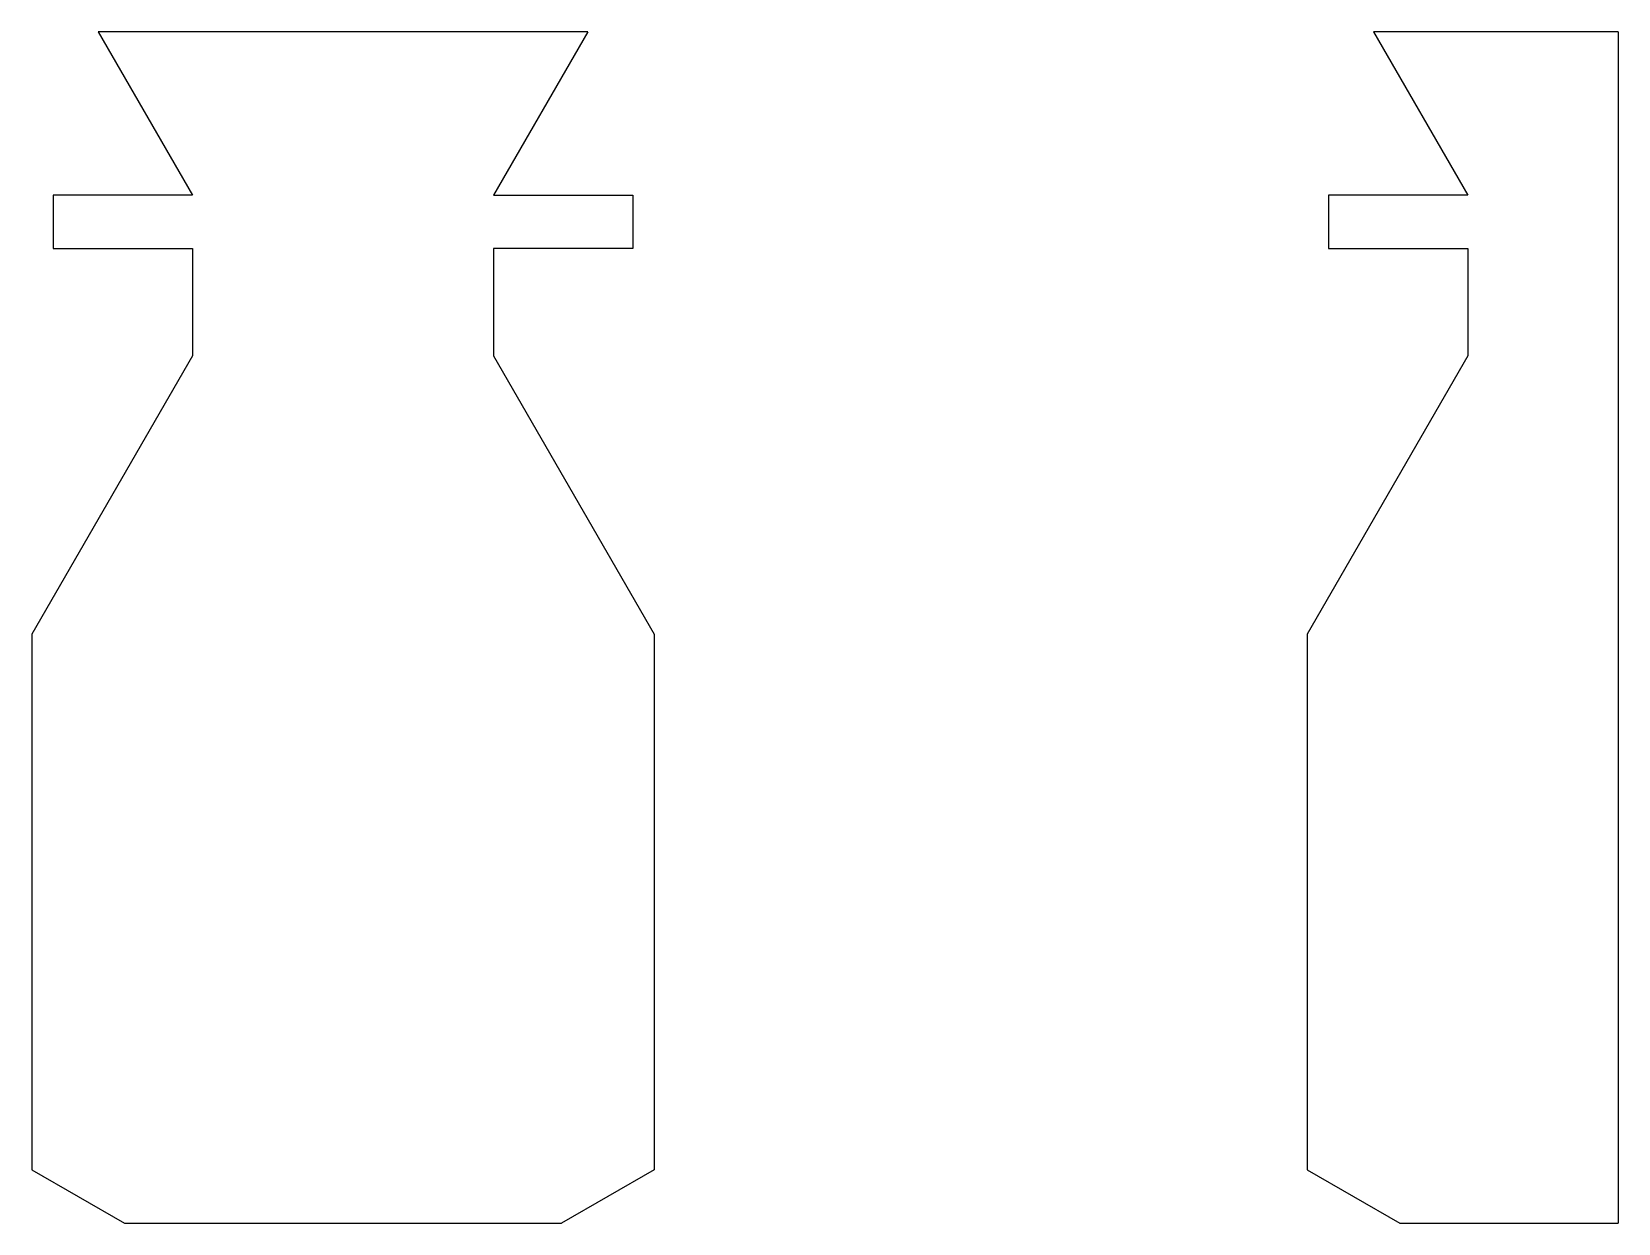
# Model space of a CAD drawing. Header units: millimetres. Extents: x 591.7 to 665.7, y 400.5 to 456.2.
import ezdxf

# ---------------------------------------------------------------- set-up
doc = ezdxf.new("R2010")
doc.units = ezdxf.units.MM

msp = doc.modelspace()

# ---------------------------------------------------------------- linework, layer by layer
for p, q in [((617.628, 456.153), (594.768, 456.153)), ((594.768, 456.153), (599.168, 448.532)), ((617.628, 456.153), (613.228, 448.532)), ((665.733, 456.153), (654.303, 456.153)), ((654.303, 456.153), (658.703, 448.532)), ((665.733, 456.153), (665.733, 400.542)), ((599.168, 448.532), (592.668, 448.532)), ((592.668, 448.532), (592.668, 446.032)), ((613.228, 448.532), (619.728, 448.532)), ((619.728, 448.532), (619.728, 446.032)), ((658.703, 448.532), (652.203, 448.532)), ((652.203, 448.532), (652.203, 446.032)), ((592.668, 446.032), (599.168, 446.032)), ((599.168, 446.032), (599.168, 441.032)), ((619.728, 446.032), (613.228, 446.032)), ((613.228, 446.032), (613.228, 441.032)), ((652.203, 446.032), (658.703, 446.032)), ((658.703, 446.032), (658.703, 441.032)), ((599.168, 441.032), (591.668, 428.042)), ((613.228, 441.032), (620.728, 428.042)), ((658.703, 441.032), (651.203, 428.042)), ((591.668, 428.042), (591.668, 403.042)), ((620.728, 428.042), (620.728, 403.042)), ((651.203, 428.042), (651.203, 403.042)), ((591.668, 403.042), (595.998, 400.542)), ((620.728, 403.042), (616.398, 400.542)), ((651.203, 403.042), (655.533, 400.542)), ((595.998, 400.542), (616.398, 400.542)), ((655.533, 400.542), (665.733, 400.542))]:
    msp.add_line(p, q)

doc.saveas('drawing.dxf')
